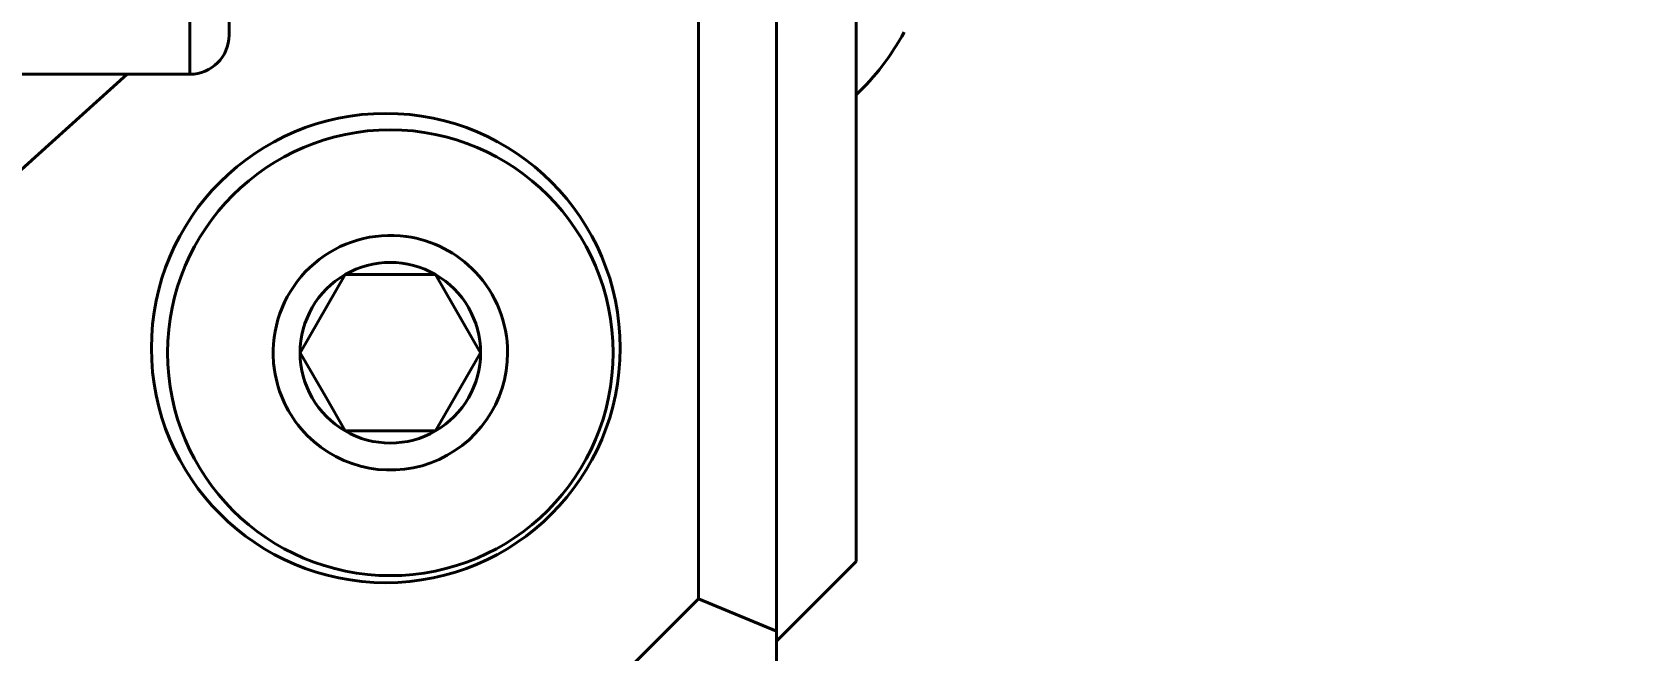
# Model space of a CAD drawing. Header units: millimetres. Extents: x 15 to 415, y 5 to 292.
# Drawn here: x 109.21 to 129.7, y 46.31 to 54.22 of the extents above; entities that cross this region are included whole.
import ezdxf

# ---------------------------------------------------------------- set-up
doc = ezdxf.new("R2010")
doc.units = ezdxf.units.MM
doc.layers.add('Annotations', color=7, linetype='Continuous')
doc.layers.add('Geometries', color=7, linetype='Continuous')
doc.styles.add('Shapr4', font='txt', dxfattribs={"height": 3.3495})
doc.dimstyles.new('ISO-25', dxfattribs={"dimtxt": 2.5, "dimasz": 2.5, "dimexe": 1.25, "dimexo": 0.625, "dimtad": 1, "dimtxsty": 'Standard', "dimcen": 2.5, "dimadec": 0, "dimazin": 0, "dimtfac": 1, "dimtmove": 0, "dimatfit": 3, "dimfxl": 1, "dimarcsym": 0})

# ---------------------------------------------------------------- blocks, each defined once
blk = doc.blocks.new('*D4')
at = {"layer": 'Annotations', "color": 0, "linetype": 'Continuous', "lineweight": 15}
for p, q in [((105.528, 147.764), (154.763, 147.764)), ((153.513, 145.264), (153.513, 25.74)), ((88.385, 23.24), (154.763, 23.24))]:
    blk.add_line(p, q, dxfattribs=at)
at = {"layer": 'Annotations', "color": 0}
for points in [[(153.929, 145.264), (153.096, 145.264), (153.513, 147.764)], [(153.096, 25.74), (153.929, 25.74), (153.513, 23.24)]]:
    blk.add_solid(points, dxfattribs=at)
at = {"layer": 'Defpoints', "color": 0}
for p in [(104.903, 147.764), (87.76, 23.24), (153.513, 23.24)]:
    blk.add_point(p, dxfattribs=at)
at = {"layer": 'Annotations', "color": 0, "lineweight": 15, "insert": (150.819, 80.807), "char_height": 3.3495, "attachment_point": 5, "rotation": 90, "style": 'Shapr4'}
blk.add_mtext('\\A1;124,52', dxfattribs=at)

msp = doc.modelspace()

# ---------------------------------------------------------------- linework, layer by layer
at = {"layer": 'Geometries', "linetype": 'Continuous', "lineweight": 40}
for p, q in [((118.74, 60.077), (118.74, 46.56)), ((117.74, 46.974), (117.74, 58.01)), ((119.759, 53.418), (119.759, 58.025)), ((111.234, 54.786), (111.234, 53.682)), ((111.734, 54.182), (111.734, 54.855)), ((110.431, 53.682), (107.53, 51.07)), ((110.431, 53.682), (108.937, 53.682)), ((111.234, 53.682), (110.431, 53.682)), ((119.759, 47.451), (119.759, 53.418)), ((113.221, 51.121), (112.643, 50.121)), ((114.375, 51.121), (113.221, 51.121)), ((114.953, 50.121), (114.375, 51.121)), ((112.298, 50.121), (112.298, 50.121)), ((112.643, 50.121), (112.975, 49.548)), ((114.375, 49.121), (114.953, 50.121)), ((113.221, 49.121), (112.975, 49.548)), ((113.221, 49.121), (113.635, 49.121)), ((114.375, 49.121), (113.635, 49.121)), ((118.74, 46.432), (119.759, 47.451)), ((114.58, 43.814), (117.74, 46.974)), ((118.74, 46.56), (117.74, 46.974)), ((118.74, 46.56), (118.74, 46.432)), ((118.74, 46.432), (118.74, 45.052))]:
    msp.add_line(p, q, dxfattribs=at)
at = {"layer": 'Geometries', "linetype": 'Continuous', "lineweight": 40, "flags": 128}
for points in [[(112.298, 50.157), (112.298, 50.155), (112.298, 50.121)], [(112.298, 50.121), (112.298, 50.088), (112.3, 50.054), (112.301, 50.02), (112.304, 49.986), (112.307, 49.956)]]:
    msp.add_lwpolyline(points, dxfattribs=at)
at = {"layer": 'Geometries', "linetype": 'Continuous', "lineweight": 40}
for centre, radius in [((113.74, 50.181), 3), ((113.798, 50.121), 2.85)]:
    msp.add_circle(centre, radius, dxfattribs=at)
for centre, radius, start, end in [((111.234, 54.182), 0.5, 270, 0), ((117.578, 55.721), 3.172, 313.4253, 331.7773), ((113.798, 50.121), 1.5, 82.1848, 178.6381), ((113.798, 50.121), 1.5, 43.4376, 82.1848), ((113.798, 50.121), 1.155, 60, 120), ((113.798, 50.121), 1.155, 120, 180), ((113.798, 50.121), 1.155, 0, 60), ((113.798, 50.121), 1.5, 0, 43.4376), ((113.798, 50.121), 1.155, 180, 240), ((113.798, 50.121), 1.5, 220.3531, 0), ((113.798, 50.121), 1.155, 300, 0), ((113.798, 50.121), 1.5, 186.3244, 220.3531), ((113.798, 50.121), 1.155, 240, 300)]:
    msp.add_arc(centre, radius, start, end, dxfattribs=at)

# ---------------------------------------------------------------- dimensions: what is measured, and where the dimension line sits
at = {"layer": 'Annotations', "linetype": 'Continuous', "lineweight": 15}
dim = msp.add_linear_dim(base=(153.513, 23.24), p1=(104.903, 147.764), p2=(87.76, 23.24), angle=90, dimstyle='ISO-25', override={"dimscale": 1, "dimgap": 0.7, "dimdec": 2, "dimlfac": 1, "dimrnd": 0.01, "dimzin": 8, "dimdsep": 44, "dimtxsty": 'Shapr4', "dimse1": 0, "dimse2": 0, "dimadec": 2, "dimtol": 0, "dimlim": 0, "dimtp": 0, "dimtm": 0, "dimtfac": 0.6, "dimtdec": 8, "dimfrac": 2, "dimtolj": 1, "dimlwd": 15, "dimlwe": 15}, dxfattribs=at)
dim.commit()
dim.dimension.update_dxf_attribs({"geometry": '*D4', "text_midpoint": (153.513, 80.807), "dimtype": 160})

doc.saveas('drawing.dxf')
